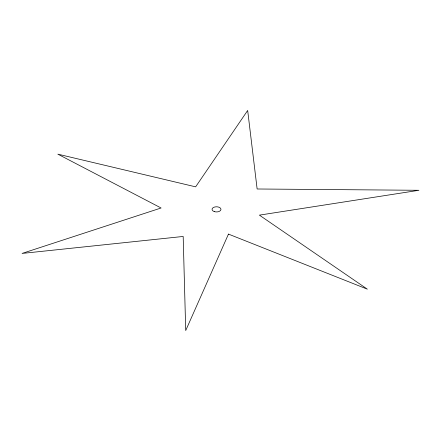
<?xml version="1.0" encoding="UTF-8"?>
<svg xmlns="http://www.w3.org/2000/svg" width="441" height="441" viewBox="0 0 441 441"><rect width="100%" height="100%" fill="white"/><g stroke="black" fill="none" stroke-linecap="round" stroke-linejoin="round"><path stroke-width="0.66" d="M228.466 234.099L185.716 330.541L183.18 236.459L22.05 253.432L161.092 207.992L57.821 154.146L195.633 186.846L247.671 110.459L257.131 188.991L418.95 190.286L259.396 215.136L367.359 289.175L228.466 234.099M214.271 211.603A4.482 2.591 0 0 0 220.996 209.359A4.482 2.591 0 0 0 214.271 207.121A4.482 2.591 0 0 0 214.271 211.603"/></g></svg>
